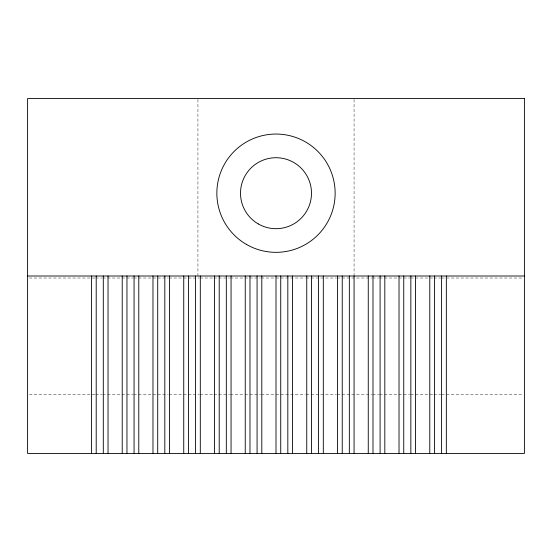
<?xml version="1.0" encoding="UTF-8"?>
<svg xmlns="http://www.w3.org/2000/svg" width="552" height="552" viewBox="0 0 552 552"><rect width="100%" height="100%" fill="white"/><g stroke="black" fill="none" stroke-linecap="round" stroke-linejoin="round"><path stroke-width="0.41" stroke-dasharray="2.76 2.07" d="M29.325 278.015L94.875 278.015M95.737 278.015L101.775 278.015M102.637 278.015L132.825 278.015M133.688 278.015L168.188 278.015M169.05 278.015L199.237 278.015M200.1 278.015L213.037 278.015M213.9 278.015L229.425 278.015M230.287 278.015L244.087 278.015M244.95 278.015L260.475 278.015M261.337 278.015L275.137 278.015M276 278.015L305.325 278.015M306.188 278.015L336.375 278.015M337.237 278.015L371.737 278.015M372.6 278.015L378.637 278.015M379.5 278.015L402.787 278.015M403.65 278.015L409.687 278.015M410.55 278.015L432.975 278.015M433.837 278.015L440.737 278.015M441.6 278.015L522.675 278.015M29.325 394.287L94.875 394.287M95.737 394.287L101.775 394.287M102.637 394.287L132.825 394.287M133.688 394.287L168.188 394.287M169.05 394.287L199.237 394.287M200.1 394.287L213.037 394.287M213.9 394.287L229.425 394.287M230.287 394.287L244.087 394.287M244.95 394.287L260.475 394.287M261.337 394.287L275.137 394.287M276 394.287L305.325 394.287M306.188 394.287L336.375 394.287M337.237 394.287L371.737 394.287M372.6 394.287L378.637 394.287M379.5 394.287L402.787 394.287M403.65 394.287L409.687 394.287M410.55 394.287L432.975 394.287M433.837 394.287L440.737 394.287M441.6 394.287L522.675 394.287M354.067 99.436L354.067 276M197.933 99.436L197.933 276"/><path stroke-width="0.83" d="M27.6 276L524.4 276M446.333 276L446.333 453.427M441.6 276L441.6 453.427M434.5 276L434.5 453.427M429.773 276L429.773 453.427M415.58 276L415.58 453.427M410.847 276L410.847 453.427M403.747 276L403.747 453.427M399.02 276L399.02 453.427M384.82 276L384.82 453.427M380.093 276L380.093 453.427M372.993 276L372.993 453.427M368.26 276L368.26 453.427M354.067 276L354.067 453.427M349.34 276L349.34 453.427M342.24 276L342.24 453.427M337.507 276L337.507 453.427M323.313 276L323.313 453.427M318.58 276L318.58 453.427M311.487 276L311.487 453.427M306.753 276L306.753 453.427M292.56 276L292.56 453.427M287.827 276L287.827 453.427M280.733 276L280.733 453.427M276 276L276 453.427M261.807 276L261.807 453.427M257.073 276L257.073 453.427M249.98 276L249.98 453.427M245.247 276L245.247 453.427M231.053 276L231.053 453.427M226.32 276L226.32 453.427M219.22 276L219.22 453.427M214.493 276L214.493 453.427M200.3 276L200.3 453.427M195.567 276L195.567 453.427M188.467 276L188.467 453.427M183.74 276L183.74 453.427M169.54 276L169.54 453.427M164.813 276L164.813 453.427M157.713 276L157.713 453.427M152.98 276L152.98 453.427M138.787 276L138.787 453.427M134.06 276L134.06 453.427M126.96 276L126.96 453.427M122.227 276L122.227 453.427M108.033 276L108.033 453.427M103.3 276L103.3 453.427M96.207 276L96.207 453.427M91.473 276L91.473 453.427M524.4 98.573L27.6 98.573L27.6 453.427L524.4 453.427L524.4 98.573M246.427 244.419A59.14 59.14 0 0 0 335.14 193.2A59.14 59.14 0 0 0 246.427 141.981A59.14 59.14 0 0 0 246.427 244.419M258.26 223.933A35.487 35.487 0 0 0 311.487 193.2A35.487 35.487 0 0 0 258.26 162.467A35.487 35.487 0 0 0 258.26 223.933"/></g></svg>
